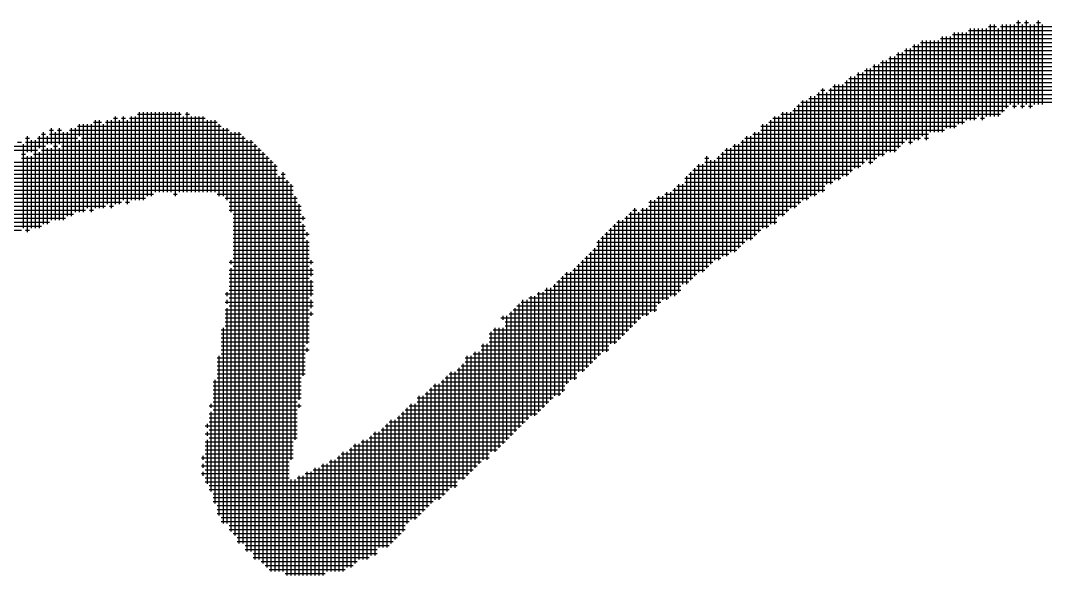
# Model space of a CAD drawing. Header units: feet. Extents: x 0 to 510288, y 0 to 371336.
# Drawn here: x 354919 to 356131, y 88506 to 89163 of the extents above; entities that cross this region are included whole.
import ezdxf

# ---------------------------------------------------------------- set-up
doc = ezdxf.new("R2010")
doc.units = ezdxf.units.FT
doc.header["$LTSCALE"] = 100
doc.header["$MEASUREMENT"] = 0
doc.layers.add('CX-MISC', color=2, linetype='CONTINUOUS')

msp = doc.modelspace()

# ---------------------------------------------------------------- linework, layer by layer
at = {"layer": 'CX-MISC'}
for p, q in [((356042.8, 89045, 12271.3), (356042.8, 89153.7, 12271.3)), ((356047.6, 89045, 12271.3), (356047.6, 89153.7, 12271.3)), ((356052.3, 89049.7, 12271.3), (356052.3, 89153.7, 12271.3)), ((356057, 89045, 12271.3), (356057, 89153.7, 12271.3)), ((356061.7, 89049.7, 12271.3), (356061.7, 89153.7, 12271.3)), ((356064.1, 89156.1, 12271.3), (356073.5, 89156.1, 12271.3)), ((356066.5, 89049.7, 12271.3), (356066.5, 89158.4, 12271.3)), ((356071.2, 89049.7, 12271.3), (356071.2, 89158.4, 12271.3)), ((356075.9, 89049.7, 12271.3), (356075.9, 89153.7, 12271.3)), ((356078.3, 89156.1, 12271.3), (356149.1, 89156.1, 12271.3)), ((356080.6, 89054.5, 12271.3), (356080.6, 89158.4, 12271.3)), ((356085.4, 89059.2, 12271.3), (356085.4, 89158.4, 12271.3)), ((356090.1, 89063.9, 12271.3), (356090.1, 89158.4, 12271.3)), ((356094.8, 89059.2, 12271.3), (356094.8, 89158.4, 12271.3)), ((356097.2, 89160.8, 12271.3), (356101.9, 89160.8, 12271.3)), ((356099.5, 89063.9, 12271.3), (356099.5, 89163.1, 12271.3)), ((356104.3, 89059.2, 12271.3), (356104.3, 89158.4, 12271.3)), ((356106.6, 89160.8, 12271.3), (356111.3, 89160.8, 12271.3)), ((356109, 89063.9, 12271.3), (356109, 89163.1, 12271.3)), ((356113.7, 89059.2, 12271.3), (356113.7, 89158.4, 12271.3)), ((356118.4, 89063.9, 12271.3), (356118.4, 89158.4, 12271.3)), ((356120.8, 89160.8, 12271.3), (356125.5, 89160.8, 12271.3)), ((356123.2, 89063.9, 12271.3), (356123.2, 89163.1, 12271.3)), ((356127.9, 89063.9, 12271.3), (356127.9, 89158.4, 12271.3)), ((356007.4, 89141.9, 12271.3), (356182.2, 89141.9, 12271.3)), ((356009.8, 89030.8, 12271.3), (356009.8, 89144.2, 12271.3)), ((356014.5, 89035.6, 12271.3), (356014.5, 89144.2, 12271.3)), ((356019.2, 89035.6, 12271.3), (356019.2, 89144.2, 12271.3)), ((356021.6, 89146.6, 12271.3), (356168, 89146.6, 12271.3)), ((356023.9, 89035.6, 12271.3), (356023.9, 89149, 12271.3)), ((356028.7, 89040.3, 12271.3), (356028.7, 89149, 12271.3)), ((356033.4, 89040.3, 12271.3), (356033.4, 89149, 12271.3)), ((356038.1, 89045, 12271.3), (356038.1, 89149, 12271.3)), ((356040.5, 89151.3, 12271.3), (356158.6, 89151.3, 12271.3)), ((355967.2, 89021.4, 12271.3), (355967.2, 89130.1, 12271.3)), ((355972, 89016.7, 12271.3), (355972, 89130.1, 12271.3)), ((355974.3, 89132.4, 12271.3), (356196.4, 89132.4, 12271.3)), ((355976.7, 89021.4, 12271.3), (355976.7, 89134.8, 12271.3)), ((355981.4, 89021.4, 12271.3), (355981.4, 89134.8, 12271.3)), ((355983.8, 89137.2, 12271.3), (356186.9, 89137.2, 12271.3)), ((355986.1, 89026.1, 12271.3), (355986.1, 89139.5, 12271.3)), ((355990.9, 89021.4, 12271.3), (355990.9, 89139.5, 12271.3)), ((355995.6, 89030.8, 12271.3), (355995.6, 89139.5, 12271.3)), ((356000.3, 89030.8, 12271.3), (356000.3, 89139.5, 12271.3)), ((356005, 89030.8, 12271.3), (356005, 89139.5, 12271.3)), ((355938.9, 89002.5, 12271.3), (355938.9, 89115.9, 12271.3)), ((355943.6, 89007.2, 12271.3), (355943.6, 89115.9, 12271.3)), ((355946, 89118.3, 12271.3), (356215.3, 89118.3, 12271.3)), ((355948.3, 89007.2, 12271.3), (355948.3, 89120.6, 12271.3)), ((355953.1, 89007.2, 12271.3), (355953.1, 89120.6, 12271.3)), ((355955.4, 89123, 12271.3), (356210.6, 89123, 12271.3)), ((355957.8, 89011.9, 12271.3), (355957.8, 89125.3, 12271.3)), ((355962.5, 89016.7, 12271.3), (355962.5, 89125.3, 12271.3)), ((355964.9, 89127.7, 12271.3), (356205.8, 89127.7, 12271.3)), ((355917.6, 89104.1, 12271.3), (356234.2, 89104.1, 12271.3)), ((355920, 88997.8, 12271.3), (355920, 89106.4, 12271.3)), ((355924.7, 88993, 12271.3), (355924.7, 89106.4, 12271.3)), ((355927.1, 89108.8, 12271.3), (356234.2, 89108.8, 12271.3)), ((355929.4, 88997.8, 12271.3), (355929.4, 89111.2, 12271.3)), ((355934.2, 89002.5, 12271.3), (355934.2, 89111.2, 12271.3)), ((355936.5, 89113.5, 12271.3), (356224.7, 89113.5, 12271.3)), ((355896.4, 88978.9, 12271.3), (355896.4, 89092.3, 12271.3)), ((355898.7, 89094.6, 12271.3), (356243.6, 89094.6, 12271.3)), ((355901.1, 88983.6, 12271.3), (355901.1, 89097, 12271.3)), ((355905.8, 88988.3, 12271.3), (355905.8, 89097, 12271.3)), ((355908.2, 89099.4, 12271.3), (356238.9, 89099.4, 12271.3)), ((355910.5, 88988.3, 12271.3), (355910.5, 89101.7, 12271.3)), ((355915.3, 88993, 12271.3), (355915.3, 89101.7, 12271.3)), ((355865.6, 89080.5, 12271.3), (355870.4, 89080.5, 12271.3)), ((355868, 88960, 12271.3), (355868, 89082.8, 12271.3)), ((355875.1, 89080.5, 12271.3), (356253.1, 89080.5, 12271.3)), ((355877.5, 88969.4, 12271.3), (355877.5, 89082.8, 12271.3)), ((355879.8, 89085.2, 12271.3), (356253.1, 89085.2, 12271.3)), ((355882.2, 88974.1, 12271.3), (355882.2, 89087.5, 12271.3)), ((355886.9, 88974.1, 12271.3), (355886.9, 89087.5, 12271.3)), ((355891.6, 88978.9, 12271.3), (355891.6, 89087.5, 12271.3)), ((355894, 89089.9, 12271.3), (356248.4, 89089.9, 12271.3)), ((355844.4, 88950.5, 12271.3), (355844.4, 89068.6, 12271.3)), ((355849.1, 88950.5, 12271.3), (355849.1, 89068.6, 12271.3)), ((355851.5, 89071, 12271.3), (356257.8, 89071, 12271.3)), ((355853.8, 88955.2, 12271.3), (355853.8, 89073.4, 12271.3)), ((355858.6, 88955.2, 12271.3), (355858.6, 89073.4, 12271.3)), ((355860.9, 89075.7, 12271.3), (356257.8, 89075.7, 12271.3)), ((355863.3, 88960, 12271.3), (355863.3, 89078.1, 12271.3)), ((355872.7, 88969.4, 12271.3), (355872.7, 89078.1, 12271.3)), ((355832.6, 89056.8, 12271.3), (356083, 89056.8, 12271.3)), ((355834.9, 88941.1, 12271.3), (355834.9, 89059.2, 12271.3)), ((355837.3, 89061.6, 12271.3), (356087.7, 89061.6, 12271.3)), ((355839.7, 88945.8, 12271.3), (355839.7, 89063.9, 12271.3)), ((355842, 89066.3, 12271.3), (356262.5, 89066.3, 12271.3)), ((356092.4, 89061.6, 12271.3), (356097.2, 89061.6, 12271.3)), ((356101.9, 89061.6, 12271.3), (356106.6, 89061.6, 12271.3)), ((356111.3, 89061.6, 12271.3), (356116.1, 89061.6, 12271.3)), ((355008.1, 88941.1, 12271.3), (355008.1, 89045, 12271.3)), ((355012.8, 88941.1, 12271.3), (355012.8, 89045, 12271.3)), ((355022.2, 88945.8, 12271.3), (355022.2, 89045, 12271.3)), ((355027, 88941.1, 12271.3), (355027, 89045, 12271.3)), ((355029.3, 89047.4, 12271.3), (355034, 89047.4, 12271.3)), ((355031.7, 88945.8, 12271.3), (355031.7, 89049.7, 12271.3)), ((355036.4, 88945.8, 12271.3), (355036.4, 89045, 12271.3)), ((355038.8, 89047.4, 12271.3), (355043.5, 89047.4, 12271.3)), ((355041.1, 88950.5, 12271.3), (355041.1, 89049.7, 12271.3)), ((355045.9, 88945.8, 12271.3), (355045.9, 89045, 12271.3)), ((355048.2, 89047.4, 12271.3), (355138, 89047.4, 12271.3)), ((355050.6, 88950.5, 12271.3), (355050.6, 89049.7, 12271.3)), ((355055.3, 88950.5, 12271.3), (355055.3, 89049.7, 12271.3)), ((355057.7, 89052.1, 12271.3), (355109.6, 89052.1, 12271.3)), ((355060, 88950.5, 12271.3), (355060, 89054.5, 12271.3)), ((355064.8, 88950.5, 12271.3), (355064.8, 89054.5, 12271.3)), ((355069.5, 88955.2, 12271.3), (355069.5, 89054.5, 12271.3)), ((355074.2, 88955.2, 12271.3), (355074.2, 89054.5, 12271.3)), ((355078.9, 88960, 12271.3), (355078.9, 89054.5, 12271.3)), ((355083.7, 88960, 12271.3), (355083.7, 89054.5, 12271.3)), ((355088.4, 88960, 12271.3), (355088.4, 89054.5, 12271.3)), ((355093.1, 88960, 12271.3), (355093.1, 89054.5, 12271.3)), ((355097.8, 88960, 12271.3), (355097.8, 89054.5, 12271.3)), ((355102.6, 88955.2, 12271.3), (355102.6, 89054.5, 12271.3)), ((355107.3, 88960, 12271.3), (355107.3, 89054.5, 12271.3)), ((355112, 88960, 12271.3), (355112, 89049.7, 12271.3)), ((355114.4, 89052.1, 12271.3), (355119.1, 89052.1, 12271.3)), ((355116.7, 88960, 12271.3), (355116.7, 89054.5, 12271.3)), ((355121.5, 88960, 12271.3), (355121.5, 89049.7, 12271.3)), ((355126.2, 88960, 12271.3), (355126.2, 89049.7, 12271.3)), ((355130.9, 88960, 12271.3), (355130.9, 89049.7, 12271.3)), ((355135.6, 88960, 12271.3), (355135.6, 89049.7, 12271.3)), ((355140.4, 88960, 12271.3), (355140.4, 89045, 12271.3)), ((355145.1, 88960, 12271.3), (355145.1, 89045, 12271.3)), ((355149.8, 88960, 12271.3), (355149.8, 89045, 12271.3)), ((355806.6, 88922.2, 12271.3), (355806.6, 89045, 12271.3)), ((355808.9, 89047.4, 12271.3), (356049.9, 89047.4, 12271.3)), ((355811.3, 88922.2, 12271.3), (355811.3, 89049.7, 12271.3)), ((355816, 88931.6, 12271.3), (355816, 89049.7, 12271.3)), ((355818.4, 89052.1, 12271.3), (356078.3, 89052.1, 12271.3)), ((355820.8, 88931.6, 12271.3), (355820.8, 89054.5, 12271.3)), ((355825.5, 88936.3, 12271.3), (355825.5, 89054.5, 12271.3)), ((355830.2, 88941.1, 12271.3), (355830.2, 89054.5, 12271.3)), ((356054.6, 89047.4, 12271.3), (356059.4, 89047.4, 12271.3)), ((354946.6, 88922.2, 12271.3), (354946.6, 89030.8, 12271.3)), ((354953.7, 89033.2, 12271.3), (354958.4, 89033.2, 12271.3)), ((354956.1, 89016.7, 12271.3), (354956.1, 89035.6, 12271.3)), ((354960.8, 88926.9, 12271.3), (354960.8, 89030.8, 12271.3)), ((354963.2, 89033.2, 12271.3), (354967.9, 89033.2, 12271.3)), ((354965.5, 89016.7, 12271.3), (354965.5, 89035.6, 12271.3)), ((354970.3, 88926.9, 12271.3), (354970.3, 89030.8, 12271.3)), ((354975, 88931.6, 12271.3), (354975, 89030.8, 12271.3)), ((354977.3, 89033.2, 12271.3), (355166.3, 89033.2, 12271.3)), ((354979.7, 88931.6, 12271.3), (354979.7, 89035.6, 12271.3)), ((354984.4, 88936.3, 12271.3), (354984.4, 89035.6, 12271.3)), ((354986.8, 89037.9, 12271.3), (355156.9, 89037.9, 12271.3)), ((354989.2, 89026.1, 12271.3), (354989.2, 89040.3, 12271.3)), ((354993.9, 88936.3, 12271.3), (354993.9, 89040.3, 12271.3)), ((354998.6, 88941.1, 12271.3), (354998.6, 89040.3, 12271.3)), ((355003.3, 88936.3, 12271.3), (355003.3, 89040.3, 12271.3)), ((355005.7, 89042.7, 12271.3), (355015.1, 89042.7, 12271.3)), ((355017.5, 88941.1, 12271.3), (355017.5, 89040.3, 12271.3)), ((355019.9, 89042.7, 12271.3), (355152.2, 89042.7, 12271.3)), ((355154.5, 88955.2, 12271.3), (355154.5, 89040.3, 12271.3)), ((355159.3, 88955.2, 12271.3), (355159.3, 89035.6, 12271.3)), ((355164, 88950.5, 12271.3), (355164, 89035.6, 12271.3)), ((355168.7, 88936.3, 12271.3), (355168.7, 89030.8, 12271.3)), ((355173.4, 88553.6, 12271.3), (355173.4, 89030.8, 12271.3)), ((355178.2, 88544.2, 12271.3), (355178.2, 89030.8, 12271.3)), ((355787.7, 88908, 12271.3), (355787.7, 89030.8, 12271.3)), ((355792.4, 88912.7, 12271.3), (355792.4, 89030.8, 12271.3)), ((355794.8, 89037.9, 12271.3), (356026.3, 89037.9, 12271.3)), ((355794.8, 89033.2, 12271.3), (356012.1, 89033.2, 12271.3)), ((355797.1, 88917.4, 12271.3), (355797.1, 89040.3, 12271.3)), ((355801.9, 88917.4, 12271.3), (355801.9, 89040.3, 12271.3)), ((355804.2, 89042.7, 12271.3), (356035.7, 89042.7, 12271.3)), ((354915.9, 89019, 12271.3), (354920.6, 89019, 12271.3)), ((354925.4, 89023.8, 12271.3), (354930.1, 89023.8, 12271.3)), ((354925.4, 89019, 12271.3), (355194.7, 89019, 12271.3)), ((354927.7, 89007.2, 12271.3), (354927.7, 89026.1, 12271.3)), ((354932.5, 89007.2, 12271.3), (354932.5, 89021.4, 12271.3)), ((354937.2, 88917.4, 12271.3), (354937.2, 89021.4, 12271.3)), ((354939.5, 89023.8, 12271.3), (354986.8, 89023.8, 12271.3)), ((354941.9, 89011.9, 12271.3), (354941.9, 89026.1, 12271.3)), ((354944.3, 89028.5, 12271.3), (354949, 89028.5, 12271.3)), ((354951.4, 89016.7, 12271.3), (354951.4, 89026.1, 12271.3)), ((354953.7, 89028.5, 12271.3), (355180.5, 89028.5, 12271.3)), ((354989.2, 88936.3, 12271.3), (354989.2, 89021.4, 12271.3)), ((354991.5, 89023.8, 12271.3), (355185.2, 89023.8, 12271.3)), ((355182.9, 88544.2, 12271.3), (355182.9, 89026.1, 12271.3)), ((355187.6, 88534.7, 12271.3), (355187.6, 89021.4, 12271.3)), ((355192.3, 88534.7, 12271.3), (355192.3, 89021.4, 12271.3)), ((355771.1, 89019, 12271.3), (355964.9, 89019, 12271.3)), ((355773.5, 88898.5, 12271.3), (355773.5, 89021.4, 12271.3)), ((355775.9, 89023.8, 12271.3), (355983.8, 89023.8, 12271.3)), ((355778.2, 88903.3, 12271.3), (355778.2, 89026.1, 12271.3)), ((355783, 88903.3, 12271.3), (355783, 89026.1, 12271.3)), ((355785.3, 89028.5, 12271.3), (355993.2, 89028.5, 12271.3)), ((355969.6, 89019, 12271.3), (355974.3, 89019, 12271.3)), ((355988.5, 89023.8, 12271.3), (355993.2, 89023.8, 12271.3)), ((354887.6, 89009.6, 12271.3), (354939.5, 89009.6, 12271.3)), ((354911.2, 89014.3, 12271.3), (354949, 89014.3, 12271.3)), ((354923, 88917.4, 12271.3), (354923, 89016.7, 12271.3)), ((354941.9, 88917.4, 12271.3), (354941.9, 89007.2, 12271.3)), ((354944.3, 89009.6, 12271.3), (355204.1, 89009.6, 12271.3)), ((354951.4, 88922.2, 12271.3), (354951.4, 89011.9, 12271.3)), ((354956.1, 88926.9, 12271.3), (354956.1, 89011.9, 12271.3)), ((354958.4, 89014.3, 12271.3), (354963.2, 89014.3, 12271.3)), ((354965.5, 88926.9, 12271.3), (354965.5, 89011.9, 12271.3)), ((354967.9, 89014.3, 12271.3), (355199.4, 89014.3, 12271.3)), ((355197.1, 88525.3, 12271.3), (355197.1, 89016.7, 12271.3)), ((355201.8, 88525.3, 12271.3), (355201.8, 89011.9, 12271.3)), ((355206.5, 88520.5, 12271.3), (355206.5, 89007.2, 12271.3)), ((355749.9, 88884.4, 12271.3), (355749.9, 89007.2, 12271.3)), ((355752.2, 89009.6, 12271.3), (355955.4, 89009.6, 12271.3)), ((355754.6, 88884.4, 12271.3), (355754.6, 89011.9, 12271.3)), ((355759.3, 88889.1, 12271.3), (355759.3, 89011.9, 12271.3)), ((355761.7, 89014.3, 12271.3), (355960.1, 89014.3, 12271.3)), ((355764.1, 88889.1, 12271.3), (355764.1, 89016.7, 12271.3)), ((355768.8, 88893.8, 12271.3), (355768.8, 89016.7, 12271.3)), ((354835.6, 88995.4, 12271.3), (355218.3, 88995.4, 12271.3)), ((354920.6, 89004.9, 12271.3), (354925.4, 89004.9, 12271.3)), ((354920.6, 89000.1, 12271.3), (355213.6, 89000.1, 12271.3)), ((354927.7, 88912.7, 12271.3), (354927.7, 89002.5, 12271.3)), ((354932.5, 88917.4, 12271.3), (354932.5, 89002.5, 12271.3)), ((354934.8, 89004.9, 12271.3), (355208.9, 89004.9, 12271.3)), ((355211.2, 88515.8, 12271.3), (355211.2, 89002.5, 12271.3)), ((355216, 88511.1, 12271.3), (355216, 88997.8, 12271.3)), ((355728.6, 89000.1, 12271.3), (355733.3, 89000.1, 12271.3)), ((355728.6, 88995.4, 12271.3), (355917.6, 88995.4, 12271.3)), ((355731, 88870.2, 12271.3), (355731, 89002.5, 12271.3)), ((355735.7, 88874.9, 12271.3), (355735.7, 88997.8, 12271.3)), ((355740.4, 88879.6, 12271.3), (355740.4, 88997.8, 12271.3)), ((355742.8, 89000.1, 12271.3), (355931.8, 89000.1, 12271.3)), ((355745.2, 88879.6, 12271.3), (355745.2, 89002.5, 12271.3)), ((355747.5, 89004.9, 12271.3), (355941.2, 89004.9, 12271.3)), ((355922.3, 88995.4, 12271.3), (355927.1, 88995.4, 12271.3)), ((354812, 88986, 12271.3), (355223, 88986, 12271.3)), ((354887.6, 88990.7, 12271.3), (355223, 88990.7, 12271.3)), ((355220.7, 88511.1, 12271.3), (355220.7, 88993, 12271.3)), ((355230.1, 88511.1, 12271.3), (355230.1, 88983.6, 12271.3)), ((355712.1, 88856, 12271.3), (355712.1, 88983.6, 12271.3)), ((355714.4, 88986, 12271.3), (355903.4, 88986, 12271.3)), ((355716.8, 88860.7, 12271.3), (355716.8, 88988.3, 12271.3)), ((355719.2, 88990.7, 12271.3), (355912.9, 88990.7, 12271.3)), ((355721.5, 88865.5, 12271.3), (355721.5, 88993, 12271.3)), ((355726.3, 88865.5, 12271.3), (355726.3, 88993, 12271.3)), ((354802.5, 88981.2, 12271.3), (355223, 88981.2, 12271.3)), ((354835.6, 88971.8, 12271.3), (355237.2, 88971.8, 12271.3)), ((354849.8, 88976.5, 12271.3), (355232.5, 88976.5, 12271.3)), ((355225.4, 88511.1, 12271.3), (355225.4, 88978.9, 12271.3)), ((355227.8, 88981.2, 12271.3), (355232.5, 88981.2, 12271.3)), ((355234.9, 88506.4, 12271.3), (355234.9, 88974.1, 12271.3)), ((355705, 88976.5, 12271.3), (355889.3, 88976.5, 12271.3)), ((355705, 88971.8, 12271.3), (355879.8, 88971.8, 12271.3)), ((355707.4, 88851.3, 12271.3), (355707.4, 88978.9, 12271.3)), ((355709.7, 88981.2, 12271.3), (355898.7, 88981.2, 12271.3)), ((354812, 88962.3, 12271.3), (355241.9, 88962.3, 12271.3)), ((354821.4, 88967.1, 12271.3), (355241.9, 88967.1, 12271.3)), ((355239.6, 88643.4, 12271.3), (355239.6, 88969.4, 12271.3)), ((355683.7, 88832.4, 12271.3), (355683.7, 88960, 12271.3)), ((355688.5, 88837.1, 12271.3), (355688.5, 88960, 12271.3)), ((355690.8, 88962.3, 12271.3), (355870.4, 88962.3, 12271.3)), ((355693.2, 88837.1, 12271.3), (355693.2, 88964.7, 12271.3)), ((355695.5, 88967.1, 12271.3), (355870.4, 88967.1, 12271.3)), ((355697.9, 88841.8, 12271.3), (355697.9, 88969.4, 12271.3)), ((355702.6, 88851.3, 12271.3), (355702.6, 88969.4, 12271.3)), ((354774.2, 88948.2, 12271.3), (355038.8, 88948.2, 12271.3)), ((354783.6, 88952.9, 12271.3), (355067.1, 88952.9, 12271.3)), ((354802.5, 88957.6, 12271.3), (355076.6, 88957.6, 12271.3)), ((355043.5, 88948.2, 12271.3), (355048.2, 88948.2, 12271.3)), ((355100.2, 88957.6, 12271.3), (355104.9, 88957.6, 12271.3)), ((355152.2, 88957.6, 12271.3), (355241.9, 88957.6, 12271.3)), ((355161.6, 88952.9, 12271.3), (355246.7, 88952.9, 12271.3)), ((355166.3, 88948.2, 12271.3), (355246.7, 88948.2, 12271.3)), ((355244.3, 88667, 12271.3), (355244.3, 88955.2, 12271.3)), ((355662.5, 88948.2, 12271.3), (355842, 88948.2, 12271.3)), ((355664.8, 88818.2, 12271.3), (355664.8, 88950.5, 12271.3)), ((355669.6, 88818.2, 12271.3), (355669.6, 88950.5, 12271.3)), ((355671.9, 88952.9, 12271.3), (355851.5, 88952.9, 12271.3)), ((355674.3, 88827.7, 12271.3), (355674.3, 88955.2, 12271.3)), ((355679, 88832.4, 12271.3), (355679, 88955.2, 12271.3)), ((355681.4, 88957.6, 12271.3), (355860.9, 88957.6, 12271.3)), ((354745.8, 88934, 12271.3), (354982.1, 88934, 12271.3)), ((354750.5, 88938.7, 12271.3), (354996.2, 88938.7, 12271.3)), ((354760, 88943.4, 12271.3), (355019.9, 88943.4, 12271.3)), ((355001, 88938.7, 12271.3), (355005.7, 88938.7, 12271.3)), ((355024.6, 88943.4, 12271.3), (355029.3, 88943.4, 12271.3)), ((355166.3, 88943.4, 12271.3), (355251.4, 88943.4, 12271.3)), ((355166.3, 88938.7, 12271.3), (355251.4, 88938.7, 12271.3)), ((355171.1, 88934, 12271.3), (355251.4, 88934, 12271.3)), ((355249, 88714.3, 12271.3), (355249, 88945.8, 12271.3)), ((355638.8, 88934, 12271.3), (355823.1, 88934, 12271.3)), ((355641.2, 88799.3, 12271.3), (355641.2, 88936.3, 12271.3)), ((355643.6, 88938.7, 12271.3), (355648.3, 88938.7, 12271.3)), ((355645.9, 88804, 12271.3), (355645.9, 88941.1, 12271.3)), ((355650.7, 88808.8, 12271.3), (355650.7, 88936.3, 12271.3)), ((355653, 88938.7, 12271.3), (355827.8, 88938.7, 12271.3)), ((355655.4, 88813.5, 12271.3), (355655.4, 88941.1, 12271.3)), ((355660.1, 88813.5, 12271.3), (355660.1, 88941.1, 12271.3)), ((355662.5, 88943.4, 12271.3), (355837.3, 88943.4, 12271.3)), ((354726.9, 88924.5, 12271.3), (354953.7, 88924.5, 12271.3)), ((354736.4, 88929.3, 12271.3), (354972.6, 88929.3, 12271.3)), ((355171.1, 88929.3, 12271.3), (355256.1, 88929.3, 12271.3)), ((355171.1, 88924.5, 12271.3), (355251.4, 88924.5, 12271.3)), ((355253.8, 88926.9, 12271.3), (355253.8, 88931.6, 12271.3)), ((355253.8, 88742.6, 12271.3), (355253.8, 88922.2, 12271.3)), ((355622.3, 88780.4, 12271.3), (355622.3, 88922.2, 12271.3)), ((355624.7, 88924.5, 12271.3), (355813.7, 88924.5, 12271.3)), ((355627, 88785.1, 12271.3), (355627, 88926.9, 12271.3)), ((355631.8, 88789.9, 12271.3), (355631.8, 88926.9, 12271.3)), ((355634.1, 88929.3, 12271.3), (355813.7, 88929.3, 12271.3)), ((355636.5, 88794.6, 12271.3), (355636.5, 88931.6, 12271.3)), ((354608.8, 88919.8, 12271.3), (354944.3, 88919.8, 12271.3)), ((354608.8, 88915.1, 12271.3), (354920.6, 88915.1, 12271.3)), ((354925.4, 88915.1, 12271.3), (354930.1, 88915.1, 12271.3)), ((355171.1, 88919.8, 12271.3), (355256.1, 88919.8, 12271.3)), ((355171.1, 88915.1, 12271.3), (355256.1, 88915.1, 12271.3)), ((355171.1, 88910.4, 12271.3), (355260.8, 88910.4, 12271.3)), ((355258.5, 88908, 12271.3), (355258.5, 88912.7, 12271.3)), ((355610.5, 88910.4, 12271.3), (355790, 88910.4, 12271.3)), ((355612.9, 88771, 12271.3), (355612.9, 88912.7, 12271.3)), ((355615.2, 88915.1, 12271.3), (355794.8, 88915.1, 12271.3)), ((355617.6, 88780.4, 12271.3), (355617.6, 88917.4, 12271.3)), ((355619.9, 88919.8, 12271.3), (355804.2, 88919.8, 12271.3)), ((355171.1, 88905.6, 12271.3), (355256.1, 88905.6, 12271.3)), ((355171.1, 88900.9, 12271.3), (355260.8, 88900.9, 12271.3)), ((355258.5, 88780.4, 12271.3), (355258.5, 88903.3, 12271.3)), ((355601, 88900.9, 12271.3), (355775.9, 88900.9, 12271.3)), ((355603.4, 88766.2, 12271.3), (355603.4, 88903.3, 12271.3)), ((355605.8, 88905.6, 12271.3), (355785.3, 88905.6, 12271.3)), ((355608.1, 88771, 12271.3), (355608.1, 88908, 12271.3)), ((355171.1, 88896.2, 12271.3), (355260.8, 88896.2, 12271.3)), ((355171.1, 88891.5, 12271.3), (355260.8, 88891.5, 12271.3)), ((355171.1, 88886.7, 12271.3), (355260.8, 88886.7, 12271.3)), ((355591.6, 88886.7, 12271.3), (355757, 88886.7, 12271.3)), ((355594, 88756.8, 12271.3), (355594, 88889.1, 12271.3)), ((355596.3, 88891.5, 12271.3), (355766.4, 88891.5, 12271.3)), ((355598.7, 88761.5, 12271.3), (355598.7, 88893.8, 12271.3)), ((355601, 88896.2, 12271.3), (355771.1, 88896.2, 12271.3)), ((355166.3, 88877.3, 12271.3), (355265.6, 88877.3, 12271.3)), ((355168.7, 88874.9, 12271.3), (355168.7, 88879.6, 12271.3)), ((355171.1, 88882, 12271.3), (355260.8, 88882, 12271.3)), ((355263.2, 88874.9, 12271.3), (355263.2, 88879.6, 12271.3)), ((355579.8, 88747.3, 12271.3), (355579.8, 88874.9, 12271.3)), ((355582.1, 88877.3, 12271.3), (355738.1, 88877.3, 12271.3)), ((355584.5, 88747.3, 12271.3), (355584.5, 88879.6, 12271.3)), ((355586.9, 88882, 12271.3), (355747.5, 88882, 12271.3)), ((355589.2, 88752.1, 12271.3), (355589.2, 88884.4, 12271.3)), ((355166.3, 88867.8, 12271.3), (355265.6, 88867.8, 12271.3)), ((355166.3, 88863.1, 12271.3), (355265.6, 88863.1, 12271.3)), ((355168.7, 88558.3, 12271.3), (355168.7, 88870.2, 12271.3)), ((355171.1, 88872.6, 12271.3), (355260.8, 88872.6, 12271.3)), ((355263.2, 88860.7, 12271.3), (355263.2, 88870.2, 12271.3)), ((355563.2, 88863.1, 12271.3), (355719.2, 88863.1, 12271.3)), ((355565.6, 88733.2, 12271.3), (355565.6, 88865.5, 12271.3)), ((355570.3, 88737.9, 12271.3), (355570.3, 88865.5, 12271.3)), ((355572.7, 88867.8, 12271.3), (355728.6, 88867.8, 12271.3)), ((355575.1, 88737.9, 12271.3), (355575.1, 88870.2, 12271.3)), ((355577.4, 88872.6, 12271.3), (355733.3, 88872.6, 12271.3)), ((355166.3, 88858.4, 12271.3), (355260.8, 88858.4, 12271.3)), ((355166.3, 88853.7, 12271.3), (355265.6, 88853.7, 12271.3)), ((355263.2, 88837.1, 12271.3), (355263.2, 88856, 12271.3)), ((355551.4, 88719, 12271.3), (355551.4, 88851.3, 12271.3)), ((355553.8, 88853.7, 12271.3), (355709.7, 88853.7, 12271.3)), ((355556.2, 88719, 12271.3), (355556.2, 88856, 12271.3)), ((355558.5, 88858.4, 12271.3), (355714.4, 88858.4, 12271.3)), ((355560.9, 88723.7, 12271.3), (355560.9, 88860.7, 12271.3)), ((355161.6, 88839.5, 12271.3), (355265.6, 88839.5, 12271.3)), ((355164, 88837.1, 12271.3), (355164, 88841.8, 12271.3)), ((355166.3, 88848.9, 12271.3), (355265.6, 88848.9, 12271.3)), ((355166.3, 88844.2, 12271.3), (355265.6, 88844.2, 12271.3)), ((355523.1, 88695.4, 12271.3), (355523.1, 88837.1, 12271.3)), ((355527.8, 88695.4, 12271.3), (355527.8, 88837.1, 12271.3)), ((355530.2, 88839.5, 12271.3), (355695.5, 88839.5, 12271.3)), ((355532.5, 88700.1, 12271.3), (355532.5, 88841.8, 12271.3)), ((355537.3, 88704.8, 12271.3), (355537.3, 88841.8, 12271.3)), ((355539.6, 88844.2, 12271.3), (355700.3, 88844.2, 12271.3)), ((355542, 88709.5, 12271.3), (355542, 88846.6, 12271.3)), ((355546.7, 88714.3, 12271.3), (355546.7, 88846.6, 12271.3)), ((355549.1, 88848.9, 12271.3), (355700.3, 88848.9, 12271.3)), ((355161.6, 88830, 12271.3), (355265.6, 88830, 12271.3)), ((355164, 88827.7, 12271.3), (355164, 88832.4, 12271.3)), ((355166.3, 88834.8, 12271.3), (355260.8, 88834.8, 12271.3)), ((355166.3, 88825.3, 12271.3), (355265.6, 88825.3, 12271.3)), ((355263.2, 88822.9, 12271.3), (355263.2, 88832.4, 12271.3)), ((355506.5, 88825.3, 12271.3), (355671.9, 88825.3, 12271.3)), ((355508.9, 88681.2, 12271.3), (355508.9, 88827.7, 12271.3)), ((355511.3, 88830, 12271.3), (355676.6, 88830, 12271.3)), ((355513.6, 88685.9, 12271.3), (355513.6, 88832.4, 12271.3)), ((355518.4, 88690.6, 12271.3), (355518.4, 88832.4, 12271.3)), ((355520.7, 88834.8, 12271.3), (355686.1, 88834.8, 12271.3)), ((355161.6, 88820.6, 12271.3), (355260.8, 88820.6, 12271.3)), ((355161.6, 88815.9, 12271.3), (355265.6, 88815.9, 12271.3)), ((355164, 88567.8, 12271.3), (355164, 88822.9, 12271.3)), ((355263.2, 88813.5, 12271.3), (355263.2, 88818.2, 12271.3)), ((355490, 88808.8, 12271.3), (355490, 88813.5, 12271.3)), ((355494.7, 88667, 12271.3), (355494.7, 88813.5, 12271.3)), ((355497.1, 88815.9, 12271.3), (355662.5, 88815.9, 12271.3)), ((355499.5, 88671.7, 12271.3), (355499.5, 88818.2, 12271.3)), ((355501.8, 88820.6, 12271.3), (355671.9, 88820.6, 12271.3)), ((355504.2, 88676.5, 12271.3), (355504.2, 88822.9, 12271.3)), ((355161.6, 88811.1, 12271.3), (355260.8, 88811.1, 12271.3)), ((355161.6, 88806.4, 12271.3), (355260.8, 88806.4, 12271.3)), ((355161.6, 88801.7, 12271.3), (355260.8, 88801.7, 12271.3)), ((355487.6, 88811.1, 12271.3), (355653, 88811.1, 12271.3)), ((355492.4, 88806.4, 12271.3), (355648.3, 88806.4, 12271.3)), ((355492.4, 88801.7, 12271.3), (355643.6, 88801.7, 12271.3)), ((355156.9, 88797, 12271.3), (355260.8, 88797, 12271.3)), ((355156.9, 88792.2, 12271.3), (355260.8, 88792.2, 12271.3)), ((355159.3, 88567.8, 12271.3), (355159.3, 88799.3, 12271.3)), ((355473.5, 88792.2, 12271.3), (355634.1, 88792.2, 12271.3)), ((355475.8, 88652.8, 12271.3), (355475.8, 88794.6, 12271.3)), ((355478.2, 88797, 12271.3), (355638.8, 88797, 12271.3)), ((355480.6, 88652.8, 12271.3), (355480.6, 88799.3, 12271.3)), ((355485.3, 88657.6, 12271.3), (355485.3, 88799.3, 12271.3)), ((355490, 88662.3, 12271.3), (355490, 88799.3, 12271.3)), ((355156.9, 88787.5, 12271.3), (355260.8, 88787.5, 12271.3)), ((355156.9, 88782.8, 12271.3), (355260.8, 88782.8, 12271.3)), ((355156.9, 88778.1, 12271.3), (355256.1, 88778.1, 12271.3)), ((355464, 88778.1, 12271.3), (355615.2, 88778.1, 12271.3)), ((355466.4, 88643.4, 12271.3), (355466.4, 88780.4, 12271.3)), ((355471.1, 88643.4, 12271.3), (355471.1, 88780.4, 12271.3)), ((355473.5, 88787.5, 12271.3), (355629.4, 88787.5, 12271.3)), ((355473.5, 88782.8, 12271.3), (355624.7, 88782.8, 12271.3)), ((355154.5, 88577.2, 12271.3), (355154.5, 88766.2, 12271.3)), ((355156.9, 88773.3, 12271.3), (355260.8, 88773.3, 12271.3)), ((355156.9, 88768.6, 12271.3), (355256.1, 88768.6, 12271.3)), ((355258.5, 88771, 12271.3), (355258.5, 88775.7, 12271.3)), ((355447.5, 88624.5, 12271.3), (355447.5, 88766.2, 12271.3)), ((355452.2, 88629.2, 12271.3), (355452.2, 88766.2, 12271.3)), ((355454.6, 88768.6, 12271.3), (355605.8, 88768.6, 12271.3)), ((355456.9, 88633.9, 12271.3), (355456.9, 88771, 12271.3)), ((355461.7, 88638.7, 12271.3), (355461.7, 88771, 12271.3)), ((355464, 88773.3, 12271.3), (355615.2, 88773.3, 12271.3)), ((355152.2, 88763.9, 12271.3), (355256.1, 88763.9, 12271.3)), ((355152.2, 88759.2, 12271.3), (355256.1, 88759.2, 12271.3)), ((355152.2, 88754.4, 12271.3), (355256.1, 88754.4, 12271.3)), ((355438, 88619.8, 12271.3), (355438, 88752.1, 12271.3)), ((355440.4, 88754.4, 12271.3), (355591.6, 88754.4, 12271.3)), ((355442.8, 88619.8, 12271.3), (355442.8, 88756.8, 12271.3)), ((355445.1, 88763.9, 12271.3), (355601, 88763.9, 12271.3)), ((355445.1, 88759.2, 12271.3), (355596.3, 88759.2, 12271.3)), ((355152.2, 88749.7, 12271.3), (355256.1, 88749.7, 12271.3)), ((355152.2, 88745, 12271.3), (355256.1, 88745, 12271.3)), ((355152.2, 88740.3, 12271.3), (355251.4, 88740.3, 12271.3)), ((355421.5, 88740.3, 12271.3), (355577.4, 88740.3, 12271.3)), ((355423.9, 88605.6, 12271.3), (355423.9, 88742.6, 12271.3)), ((355426.2, 88745, 12271.3), (355577.4, 88745, 12271.3)), ((355428.6, 88610.3, 12271.3), (355428.6, 88747.3, 12271.3)), ((355433.3, 88610.3, 12271.3), (355433.3, 88747.3, 12271.3)), ((355435.7, 88749.7, 12271.3), (355586.9, 88749.7, 12271.3)), ((355147.4, 88735.5, 12271.3), (355251.4, 88735.5, 12271.3)), ((355147.4, 88730.8, 12271.3), (355251.4, 88730.8, 12271.3)), ((355149.8, 88591.4, 12271.3), (355149.8, 88737.9, 12271.3)), ((355405, 88591.4, 12271.3), (355405, 88728.4, 12271.3)), ((355407.3, 88730.8, 12271.3), (355563.2, 88730.8, 12271.3)), ((355409.7, 88596.1, 12271.3), (355409.7, 88733.2, 12271.3)), ((355414.4, 88596.1, 12271.3), (355414.4, 88733.2, 12271.3)), ((355416.8, 88735.5, 12271.3), (355568, 88735.5, 12271.3)), ((355419.1, 88600.9, 12271.3), (355419.1, 88737.9, 12271.3)), ((355147.4, 88726.1, 12271.3), (355251.4, 88726.1, 12271.3)), ((355147.4, 88721.4, 12271.3), (355251.4, 88721.4, 12271.3)), ((355147.4, 88716.6, 12271.3), (355251.4, 88716.6, 12271.3)), ((355388.4, 88716.6, 12271.3), (355549.1, 88716.6, 12271.3)), ((355390.8, 88577.2, 12271.3), (355390.8, 88719, 12271.3)), ((355395.5, 88582, 12271.3), (355395.5, 88719, 12271.3)), ((355397.9, 88721.4, 12271.3), (355558.5, 88721.4, 12271.3)), ((355400.2, 88586.7, 12271.3), (355400.2, 88723.7, 12271.3)), ((355402.6, 88726.1, 12271.3), (355563.2, 88726.1, 12271.3)), ((355142.7, 88707.2, 12271.3), (355251.4, 88707.2, 12271.3)), ((355145.1, 88704.8, 12271.3), (355145.1, 88709.5, 12271.3)), ((355147.4, 88711.9, 12271.3), (355246.7, 88711.9, 12271.3)), ((355249, 88704.8, 12271.3), (355249, 88709.5, 12271.3)), ((355376.6, 88567.8, 12271.3), (355376.6, 88704.8, 12271.3)), ((355379, 88707.2, 12271.3), (355539.6, 88707.2, 12271.3)), ((355381.3, 88572.5, 12271.3), (355381.3, 88709.5, 12271.3)), ((355386.1, 88572.5, 12271.3), (355386.1, 88709.5, 12271.3)), ((355388.4, 88711.9, 12271.3), (355544.3, 88711.9, 12271.3)), ((355142.7, 88697.7, 12271.3), (355246.7, 88697.7, 12271.3)), ((355142.7, 88693, 12271.3), (355246.7, 88693, 12271.3)), ((355145.1, 88605.6, 12271.3), (355145.1, 88700.1, 12271.3)), ((355147.4, 88702.5, 12271.3), (355246.7, 88702.5, 12271.3)), ((355364.8, 88693, 12271.3), (355520.7, 88693, 12271.3)), ((355367.2, 88553.6, 12271.3), (355367.2, 88695.4, 12271.3)), ((355369.5, 88697.7, 12271.3), (355530.2, 88697.7, 12271.3)), ((355371.9, 88558.3, 12271.3), (355371.9, 88700.1, 12271.3)), ((355374.2, 88702.5, 12271.3), (355534.9, 88702.5, 12271.3)), ((355138, 88683.6, 12271.3), (355246.7, 88683.6, 12271.3)), ((355140.4, 88681.2, 12271.3), (355140.4, 88685.9, 12271.3)), ((355142.7, 88688.3, 12271.3), (355246.7, 88688.3, 12271.3)), ((355348.3, 88539.4, 12271.3), (355348.3, 88681.2, 12271.3)), ((355350.6, 88683.6, 12271.3), (355511.3, 88683.6, 12271.3)), ((355353, 88539.4, 12271.3), (355353, 88685.9, 12271.3)), ((355355.3, 88688.3, 12271.3), (355516, 88688.3, 12271.3)), ((355357.7, 88544.2, 12271.3), (355357.7, 88690.6, 12271.3)), ((355362.4, 88548.9, 12271.3), (355362.4, 88690.6, 12271.3)), ((355138, 88674.1, 12271.3), (355246.7, 88674.1, 12271.3)), ((355140.4, 88671.7, 12271.3), (355140.4, 88676.5, 12271.3)), ((355142.7, 88678.8, 12271.3), (355246.7, 88678.8, 12271.3)), ((355142.7, 88669.4, 12271.3), (355246.7, 88669.4, 12271.3)), ((355331.7, 88669.4, 12271.3), (355497.1, 88669.4, 12271.3)), ((355334.1, 88530, 12271.3), (355334.1, 88671.7, 12271.3)), ((355336.4, 88674.1, 12271.3), (355501.8, 88674.1, 12271.3)), ((355338.8, 88530, 12271.3), (355338.8, 88676.5, 12271.3)), ((355343.5, 88539.4, 12271.3), (355343.5, 88676.5, 12271.3)), ((355345.9, 88678.8, 12271.3), (355506.5, 88678.8, 12271.3)), ((355138, 88664.7, 12271.3), (355241.9, 88664.7, 12271.3)), ((355138, 88659.9, 12271.3), (355241.9, 88659.9, 12271.3)), ((355138, 88655.2, 12271.3), (355241.9, 88655.2, 12271.3)), ((355140.4, 88615, 12271.3), (355140.4, 88667, 12271.3)), ((355308.1, 88655.2, 12271.3), (355482.9, 88655.2, 12271.3)), ((355310.5, 88515.8, 12271.3), (355310.5, 88657.6, 12271.3)), ((355312.8, 88659.9, 12271.3), (355487.6, 88659.9, 12271.3)), ((355315.2, 88520.5, 12271.3), (355315.2, 88662.3, 12271.3)), ((355319.9, 88525.3, 12271.3), (355319.9, 88662.3, 12271.3)), ((355322.3, 88664.7, 12271.3), (355492.4, 88664.7, 12271.3)), ((355324.6, 88525.3, 12271.3), (355324.6, 88667, 12271.3)), ((355329.4, 88525.3, 12271.3), (355329.4, 88667, 12271.3)), ((355133.3, 88645.8, 12271.3), (355241.9, 88645.8, 12271.3)), ((355135.6, 88643.4, 12271.3), (355135.6, 88648.1, 12271.3)), ((355138, 88650.5, 12271.3), (355241.9, 88650.5, 12271.3)), ((355286.8, 88511.1, 12271.3), (355286.8, 88643.4, 12271.3)), ((355291.6, 88511.1, 12271.3), (355291.6, 88643.4, 12271.3)), ((355293.9, 88645.8, 12271.3), (355473.5, 88645.8, 12271.3)), ((355296.3, 88511.1, 12271.3), (355296.3, 88648.1, 12271.3)), ((355298.6, 88650.5, 12271.3), (355473.5, 88650.5, 12271.3)), ((355301, 88511.1, 12271.3), (355301, 88652.8, 12271.3)), ((355305.7, 88515.8, 12271.3), (355305.7, 88652.8, 12271.3)), ((355133.3, 88636.3, 12271.3), (355237.2, 88636.3, 12271.3)), ((355135.6, 88633.9, 12271.3), (355135.6, 88638.7, 12271.3)), ((355138, 88641, 12271.3), (355237.2, 88641, 12271.3)), ((355138, 88631.6, 12271.3), (355237.2, 88631.6, 12271.3)), ((355265.6, 88631.6, 12271.3), (355454.6, 88631.6, 12271.3)), ((355267.9, 88506.4, 12271.3), (355267.9, 88633.9, 12271.3)), ((355272.7, 88506.4, 12271.3), (355272.7, 88633.9, 12271.3)), ((355275, 88636.3, 12271.3), (355459.3, 88636.3, 12271.3)), ((355277.4, 88506.4, 12271.3), (355277.4, 88638.7, 12271.3)), ((355282.1, 88511.1, 12271.3), (355282.1, 88638.7, 12271.3)), ((355284.5, 88641, 12271.3), (355464, 88641, 12271.3)), ((355133.3, 88626.9, 12271.3), (355237.2, 88626.9, 12271.3)), ((355135.6, 88624.5, 12271.3), (355135.6, 88629.2, 12271.3)), ((355138, 88622.1, 12271.3), (355237.2, 88622.1, 12271.3)), ((355239.6, 88506.4, 12271.3), (355239.6, 88619.8, 12271.3)), ((355244.3, 88506.4, 12271.3), (355244.3, 88619.8, 12271.3)), ((355246.7, 88622.1, 12271.3), (355445.1, 88622.1, 12271.3)), ((355249, 88506.4, 12271.3), (355249, 88624.5, 12271.3)), ((355253.8, 88506.4, 12271.3), (355253.8, 88624.5, 12271.3)), ((355256.1, 88626.9, 12271.3), (355449.8, 88626.9, 12271.3)), ((355258.5, 88506.4, 12271.3), (355258.5, 88629.2, 12271.3)), ((355263.2, 88506.4, 12271.3), (355263.2, 88629.2, 12271.3)), ((355138, 88617.4, 12271.3), (355435.7, 88617.4, 12271.3)), ((355142.7, 88612.7, 12271.3), (355435.7, 88612.7, 12271.3)), ((355142.7, 88608, 12271.3), (355426.2, 88608, 12271.3)), ((355147.4, 88603.2, 12271.3), (355421.5, 88603.2, 12271.3)), ((355147.4, 88598.5, 12271.3), (355416.8, 88598.5, 12271.3)), ((355147.4, 88593.8, 12271.3), (355407.3, 88593.8, 12271.3)), ((355152.2, 88589.1, 12271.3), (355402.6, 88589.1, 12271.3)), ((355152.2, 88584.3, 12271.3), (355397.9, 88584.3, 12271.3)), ((355152.2, 88579.6, 12271.3), (355393.1, 88579.6, 12271.3)), ((355156.9, 88574.9, 12271.3), (355388.4, 88574.9, 12271.3)), ((355156.9, 88570.2, 12271.3), (355379, 88570.2, 12271.3)), ((355166.3, 88565.4, 12271.3), (355374.2, 88565.4, 12271.3)), ((355166.3, 88560.7, 12271.3), (355374.2, 88560.7, 12271.3)), ((355171.1, 88556, 12271.3), (355369.5, 88556, 12271.3)), ((355175.8, 88551.3, 12271.3), (355364.8, 88551.3, 12271.3)), ((355175.8, 88546.5, 12271.3), (355360.1, 88546.5, 12271.3)), ((355185.2, 88541.8, 12271.3), (355355.3, 88541.8, 12271.3)), ((355185.2, 88537.1, 12271.3), (355341.2, 88537.1, 12271.3)), ((355194.7, 88532.4, 12271.3), (355341.2, 88532.4, 12271.3)), ((355194.7, 88527.6, 12271.3), (355331.7, 88527.6, 12271.3)), ((355204.1, 88522.9, 12271.3), (355317.5, 88522.9, 12271.3)), ((355208.9, 88518.2, 12271.3), (355312.8, 88518.2, 12271.3)), ((355213.6, 88513.5, 12271.3), (355303.4, 88513.5, 12271.3)), ((355232.5, 88508.7, 12271.3), (355279.7, 88508.7, 12271.3))]:
    msp.add_line(p, q, dxfattribs=at)

doc.saveas('drawing.dxf')
